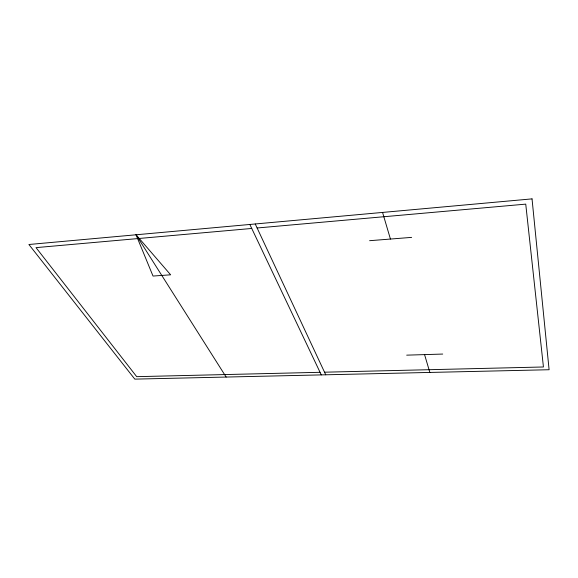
<?xml version="1.0" encoding="UTF-8"?>
<svg xmlns="http://www.w3.org/2000/svg" width="578" height="578" viewBox="0 0 578 578"><rect width="100%" height="100%" fill="white"/><g stroke="black" fill="none" stroke-linecap="round" stroke-linejoin="round"><path stroke-width="0.87" d="M251.748 228.462L36.017 247.63L136.711 376.668L320.06 372.304M257.109 227.992L525.742 204.128L543.436 366.979L324.525 372.196M369.602 240.701L411.637 237.377M406.695 355.152L442.712 354.061M136.047 234.784L170.64 274.81L153.018 276.053L136.047 234.784L226.157 377.051M249.848 224.466L321.289 374.898M255.238 223.975L325.746 374.797M382.564 212.429L390.432 239.054M424.57 354.61L429.837 372.434M532.035 198.875L28.9 244.501L134.804 379.125L549.1 369.732L532.035 198.875"/></g></svg>
